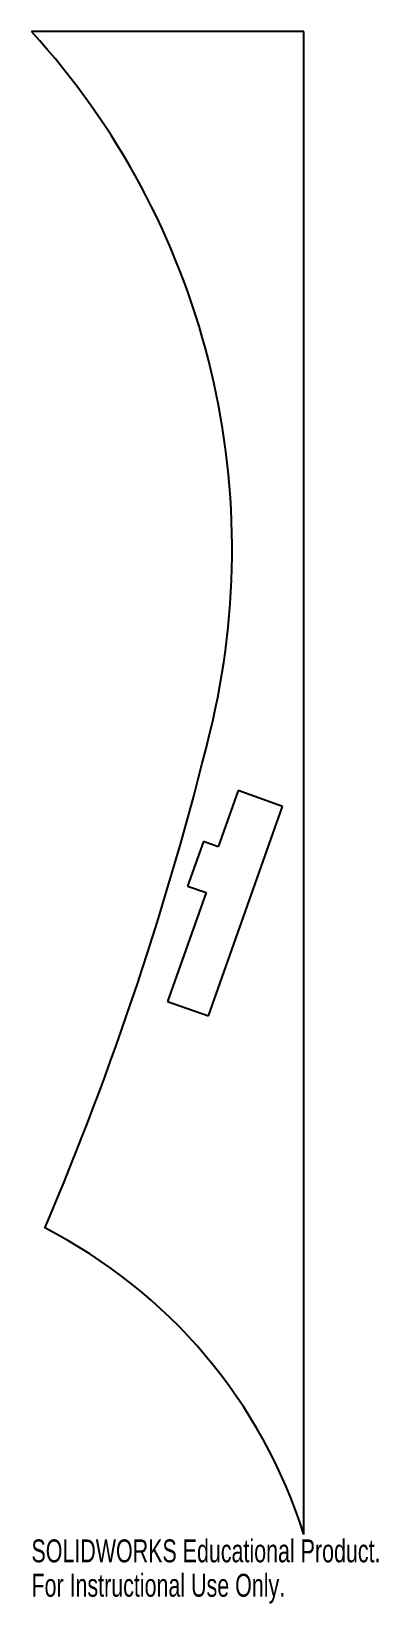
# Model space of a CAD drawing. Header units: inches. Extents: x -3 to -0.1, y -0.6 to 12.5.
import ezdxf

# ---------------------------------------------------------------- set-up
doc = ezdxf.new("R2010")
doc.units = ezdxf.units.IN
doc.header["$MEASUREMENT"] = 0
doc.styles.add('SLDTEXTSTYLE0', font='TXT', dxfattribs={"width": 0.7})

msp = doc.modelspace()

# ---------------------------------------------------------------- linework, layer by layer
at = {"color": 7, "linetype": 'Continuous', "lineweight": 25}
for p, q in [((-0.75, 12.5), (-3.014, 12.5)), ((-0.75, 0), (-0.75, 12.5)), ((-1.297, 6.187), (-1.462, 5.719)), ((-0.927, 6.056), (-1.297, 6.187)), ((-1.542, 4.313), (-0.927, 6.056)), ((-1.585, 5.763), (-1.716, 5.393)), ((-1.462, 5.719), (-1.585, 5.763)), ((-1.716, 5.393), (-1.563, 5.339)), ((-1.563, 5.339), (-1.882, 4.434)), ((-1.882, 4.434), (-1.542, 4.313))]:
    msp.add_line(p, q, dxfattribs=at)
for centre, radius, start, end in [((-7.737, 8.194), 6.391, 346.19, 42.3556), ((-27.753, 13.114), 27.003, 336.9681, 346.19), ((-4.875, -1.299), 4.325, 17.4763, 62.863)]:
    msp.add_arc(centre, radius, start, end, dxfattribs=at)

# ---------------------------------------------------------------- texts
at = {"color": 7, "linetype": 'Continuous', "char_height": 0.1903, "attachment_point": 1, "style": 'SLDTEXTSTYLE0'}
for s, insert in [('SOLIDWORKS Educational Product.', (-3.014, -0.04)), ('For Instructional Use Only.', (-3.014, -0.326))]:
    msp.add_mtext(s, dxfattribs=dict(at, insert=insert))

doc.saveas('drawing.dxf')
